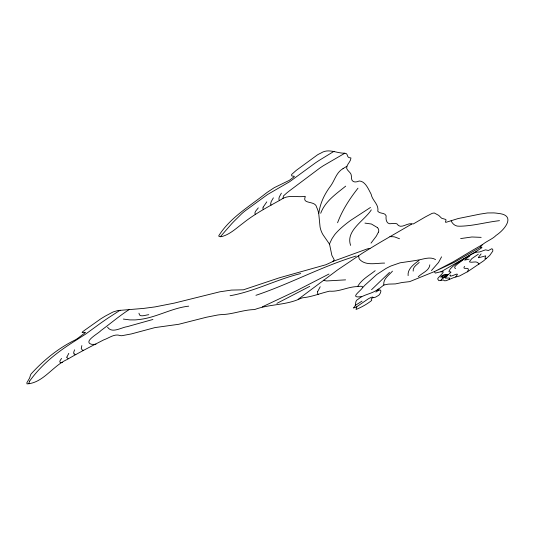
<?xml version="1.0" encoding="UTF-8"?>
<svg xmlns="http://www.w3.org/2000/svg" width="535" height="535" viewBox="0 0 535 535"><rect width="100%" height="100%" fill="white"/><g stroke="black" fill="none" stroke-linecap="round" stroke-linejoin="round"><path stroke-width="0.8" d="M66.922 357.066L68.788 353.347M440.733 280.434L441.877 278.969L447.039 275.913M318.873 213.171C320.104 203.24 324.518 194.105 330.49 186.173C334.77 180.389 336.288 172.404 343.015 168.652M317.67 291.568L320.204 286.747M81.868 345.59L81.253 348.539L82.27 350.017A23.326 5.999 -26.3 0 0 83.641 350.331M467.316 271.867C471.509 265.253 461.511 270.924 464.527 266.37M441.569 256.827L438.553 262.438L431.437 270.583M378.406 232.177L376.286 236.189L371.009 243.137M263.2 207.112L266.791 201.842M337.585 222.754C342.293 210.101 349.703 198.739 358.002 188.173M74.579 349.81L73.676 352.431L74.064 353.896M320.706 213.278C325.126 201.274 336.201 193.884 345.69 186.14M329.453 244L331.981 238.697L334.569 234.825A43.134 10.533 -30.2 0 1 336.328 232.752A45.763 11.161 -30.2 0 1 347.375 222.834A42.666 10.432 -30.2 0 1 350.853 220.239L370.481 207.46M357.601 286.606C361.473 279.511 369.076 275.605 375.169 270.69M281.363 193.168C280.447 195.322 277.819 198.124 279.357 200.505M29.672 381.074C40.212 366.328 54.142 354.558 69.249 344.654A61.184 15.488 -26.4 0 1 71.931 342.888L85.714 334.047L97.169 325.688A114.584 28.729 -27.3 0 1 107.635 318.332L120.154 310.2M273.385 197.843L271.165 201.668L270.61 204.029A22.704 6.748 -29.4 0 0 271.125 205.065M449.166 279.544L449.614 278.126A8.634 1.458 -30.3 0 0 449.306 278.006L445.381 278.16L447.36 275.411L450.945 272.308L450.778 271.867L449.066 271.807L448.965 271.252L450.343 268.804L452.429 266.771A15.589 2.708 -30.6 0 1 454.67 264.999L456.067 263.989A24.102 4.166 -30.6 0 1 457.111 263.26L471.803 254.138L476.01 252.119M469.429 256.091L464.601 260.11L469.148 259.154M61.545 358.43C60.997 359.52 58.623 361.774 60.488 362.603M440.526 277.083L441.836 275.732L443.829 274.789A8.807 1.525 -30.3 0 1 445.22 274.428L448.029 274.555A2.822 0.488 -30.4 0 1 447.808 274.85A3.558 0.615 -30.4 0 1 446.671 275.779L446.27 276.053A2.28 0.395 -30.4 0 1 445.735 276.388L442.786 277.805L446.678 275.171A6.761 1.164 -30.3 0 0 446.424 274.99L443.388 275.645L441.248 276.996L443.12 276.622L442.311 277.418L442.679 277.371M258.278 207.847C257.195 209.713 254.219 211.686 255.048 214.02A8.359 2.481 -28.9 0 0 255.355 214.194L255.583 214.261M378.426 288.96C372.454 293.956 363.626 294.243 358.276 299.112C353.822 300.891 357.347 305.371 353.421 307.899A2.882 0.542 -29.6 0 0 353.709 307.979C358.049 306.568 356.838 305.699 356.042 309.484C361.085 307.418 366.843 304.321 371.39 300.69A6.634 1.237 -29.7 0 0 371.771 300.095L371.15 299.025L372.179 298.075A2 0.374 -29.8 0 1 372.607 297.828L375.53 297.172L378.466 295.454A4.929 0.923 -29.8 0 0 379.368 294.705C381.121 292.351 382.278 288.245 377.516 290.518A5.029 0.956 -29.9 0 1 377.061 290.378L383.816 285.035L388.062 284.172A86.75 16.07 -29.2 0 1 389.473 284.085L395.432 283.911L402.233 282.48L409.67 281.637L434.246 271.64L435.323 273.091L440.519 271.813L443.301 271.8L442.712 273.071L437.871 278.307L437.757 279.096L438.881 280.688L443.294 279.965L444.398 280.768L446.11 280.714L453.72 277.611L459.592 275.953L468.051 271.405L483.647 260.833L489.692 255.483L492.775 251.149L492.809 249.745L491.946 248.668L488.375 250.5L485.526 249.852L479.48 251.998L476.05 252.159L476.484 251.269L481.988 247.625L481.005 247.096A33.07 5.865 -31.1 0 1 480.55 246.802C483.8 242.014 491.825 239.861 496.146 235.36C504.926 229.575 516.409 215.123 498.319 213.425A281.691 51.775 -28.7 0 0 493.772 212.903L487.459 212.957L479.821 214.154L458.074 218.568L445.829 222.366L445.414 222.058L446.076 219.979L445.635 219.417L441.629 218.226L438.713 215.384L434.26 212.97L432.166 213.345L425.96 216.595A33.203 7.202 -30.7 0 0 422.055 218.842L413.334 223.924L410.392 223.764A7.436 1.672 -30.5 0 0 408.981 223.938C405.583 224.539 401.544 227.776 398.301 225.489C397.344 222.827 394.228 223.463 392.028 223.55C386.758 224.994 385.521 219.892 386.156 215.859C384.906 212.241 379.763 214.047 377.79 211.292C379.134 204.39 372.24 200.605 371.136 194.198C368.548 189.457 365.372 181.111 359.232 180.997C354.598 183.064 350.853 182.094 351.401 176.089C351.435 172.537 347.516 171.274 346.62 168.251C346.466 164.292 350.94 161.811 350.94 157.959C345.556 157.885 349.034 153.311 344.62 153.197C336.575 153.378 328.557 148.014 320.886 153.09A14.418 4.481 -30.1 0 0 317.589 154.775L296.838 169.943A25.907 7.925 -29.9 0 0 295.808 170.752L291.608 174.497L291.736 175.921L294.404 176.316L293.849 176.971A7.871 2.407 -29.6 0 0 293.22 177.433L290.338 179.599A36.975 11.71 -29.3 0 1 289.308 180.355L274.214 187.691L266.985 192.5A57.573 18.464 -28.6 0 1 265.213 193.871C248.909 206.744 229.796 218.019 218.701 235.868L219.143 236.523L220.353 236.717L231.635 223.831A107.167 30.181 -29.6 0 1 234.022 221.343L241.492 213.953A43.455 12.766 -29 0 1 244.575 211.272L267.6 194.486L289.709 181.686L315.496 162.834A64.922 19.046 -30.2 0 1 319.455 160.212L334.074 151.285M362.516 287.776L365.057 285.075A9.483 1.886 -29.8 0 1 365.499 284.687L376.78 274.482L385.895 268.537A18.772 3.752 -30 0 1 390.985 265.969L400.086 262.812L414.953 260.632A172.002 35.551 -31.9 0 0 417.313 260.184C423.232 259.348 429.906 256.225 435.57 259.562M455.693 276.809C461.491 270.242 450.597 277.839 449.888 275.672A9.429 1.598 -30.5 0 1 450.537 275.017M371.317 209.854C364.422 220.694 345.316 230.645 350.626 245.404M481.112 253.898L478.303 257.556A6.494 1.11 -30.8 0 0 478.805 257.683L485.726 255.85L484.957 258.291L486.556 258.465M392.469 271.145C389.025 275.15 382.873 278.956 383.836 285.021M371.544 289.716L389.527 272.368M463.738 259.107C462.574 260.986 451.252 267.039 455.579 268.603M419.206 262.444C416.745 264.838 412.572 267.132 413.167 271.118M298.155 299.332L337.759 269.78L362.536 253.115A187.992 36.032 -30.2 0 1 382.171 241.205L411.669 224.111M355.668 305.224L356.183 304.843A8.72 1.638 -29.6 0 1 356.357 304.716L362.021 301.118M418.23 276.829C421.821 273.01 429.391 270.737 429.832 264.832M356.838 306.669L368.2 298.911A5.444 1.023 -29.7 0 1 371.069 297.453L371.544 297.266A3.237 0.609 -29.7 0 1 372.086 297.099L372.808 297.092L373.055 297.607M419.086 260.471L418.029 261.18A13.609 2.621 -30.4 0 0 417.688 261.421C413.201 264.772 407.376 269.332 408.118 275.632M129.303 309.484C119.405 315.911 110.417 323.581 100.941 330.57C98.821 333.285 82.55 341.691 91.512 344.299A33.29 8.667 -26.6 0 0 93.01 344.373A39.737 10.386 -26.6 0 0 95.778 344.219L95.972 344.199M478.343 254.165L471.783 258.673L469.61 261.448A18.524 3.177 -30.8 0 0 469.763 262.036C472.719 262.973 477.38 260.124 478.992 264.163M346.901 166.278L345.202 167.288A17.294 5.002 -30.4 0 0 343.009 168.652M480.825 247.003L454.008 262.458L434.366 271.646L453.158 261.869L470.278 251.651A47.842 8.212 -30.7 0 1 472.251 250.48L482.195 244.776M476.598 251.196L442.452 270.984A7.885 1.404 -30.4 0 1 440.974 271.767M309.732 286.372L276.916 303.365M344.861 153.204L323.341 165.723A48.705 14.218 -30.2 0 0 319.642 168.197L289.569 190.761A46.518 13.462 -29.7 0 0 286.807 192.934L283.47 195.917L282.895 198.652M328.971 274.027L296.457 290.759L262.23 306.896M332.964 261.388L367.07 248.969A13.495 3.016 -29.9 0 1 368.588 248.628A18.591 4.146 -29.8 0 1 369.973 248.528M356.116 256.031C321.682 266.49 289.977 283.884 255.937 295.313M152.923 319.469L130.533 325.728A135.382 31.572 -26.1 0 0 127.39 326.624C121.398 327.32 112.016 333.887 107.542 327.173M300.73 273.559C276.682 279.424 254.56 291.461 230.07 295.741M361.326 296.584C343.925 299.259 373.671 283.911 357.674 286.586C347.977 286.606 339.297 292.016 329.567 291.16C320.532 293.213 311.952 296.878 302.683 297.781A21.928 4.668 -28.9 0 0 300.583 298.45C286.051 305.452 269.366 303.94 254.566 309.578C243.973 309.712 233.942 313.878 223.409 314.5A78.892 17.789 -27.4 0 0 217.698 315.008L206.423 317.235L178.697 324.29L154.976 327.587L131.322 333.934L121.84 335.712A17.274 4.414 -26.8 0 1 120.067 335.525C114.463 333.432 108.913 338.16 103.797 339.845C91.425 346.198 79.019 352.525 67.022 359.567C52.831 365.793 43.108 383.067 26.977 383.876L26.884 382.692L29.606 378.044L30.522 375.048A22.055 5.551 -25.7 0 1 31.231 373.791C43.636 360.209 58.355 348.145 74.947 340.079A9.316 2.481 -25.8 0 0 77.936 338.194L79.207 337.237A44.813 11.616 -26.4 0 1 79.875 336.729L83.406 334.067A23.232 6.259 -25.8 0 0 83.948 333.653L84.503 333.231A6.915 1.839 -26.1 0 1 84.931 332.93C87.305 331.285 80.096 333.646 82.571 331.82A5.731 1.545 -25.9 0 0 83.065 331.459A13.021 3.518 -25.9 0 0 83.42 331.192L83.534 331.098A26.616 7.049 -26.3 0 1 84.416 330.423L100.58 318.974A78.137 20.143 -26.8 0 1 105.422 316.011L113.106 311.959L117.834 310.554L143.728 308.394L154.956 306.916L174.189 303.131L219.885 291.796L231.441 290.084L243.405 289.816L279.25 277.839L325.955 264.718L332.502 261.682L333.76 260.732L334.181 259.682L331.874 255.409L329.553 244.214L323.107 234.872A362.997 88.502 -34 0 1 320.07 226.974L318.813 214.308A317.061 84.657 -25.4 0 0 316.62 207.252C315.409 200.204 301.693 204.691 305.311 196.653L305.097 196.325C297.065 197.669 288.251 194.212 280.928 199.662C267.935 206.911 254.64 213.873 242.997 223.235C236.564 227.977 230.538 233.895 222.741 236.303A10.218 3.009 -28.3 0 1 221.202 236.63L220.353 236.717M148.777 314.707C146.028 314.761 139.06 318.024 138.96 313.196M460.635 238.583L471.883 236.985L481.166 237.366M499.483 220.667C486.014 222.172 472.786 226.118 459.184 226.211C455.506 226.472 452.463 224.031 451.145 220.774M384.598 263.093C376.406 262.986 365.372 266.216 359.359 259.074A119.265 26.155 -31.2 0 1 358.998 258.071L358.577 255.61M345.583 279.865L326.771 280.949A85.219 18.999 -30.3 0 1 325.213 280.701L323.434 280.206M188.708 306.16C171.12 308.073 155.317 318.251 137.482 319.689A59.539 16.03 -27.4 0 1 134.887 319.917L129.871 319.903L123.338 319.074M389.928 236.637L392.957 236.717A80.598 17.601 -29.4 0 1 394.743 236.951L399.525 238.757M364.957 223.102L371.41 224.018L377.543 227.669M469.235 255.998A2.407 0.421 -30.7 0 1 469.335 255.991M318.225 294.37A55.379 11.783 -29.9 0 1 317.576 291.615M377.449 227.729A61.438 14.445 -29.5 0 1 378.553 232.103M375.858 292.07A6.36 1.204 -29.8 0 1 378.954 290.184M263.247 209.486A24.577 7.296 -29.3 0 1 263.113 207.145M29.084 383.776A42.974 10.64 -25.9 0 1 29.559 381.121M75.776 354.531A25.118 6.447 -26.3 0 1 74.024 353.916M62.495 362.496A11.155 2.829 -25.9 0 1 60.448 362.63M68.6 358.651A27.639 7.062 -26.2 0 1 66.735 357.153"/></g></svg>
